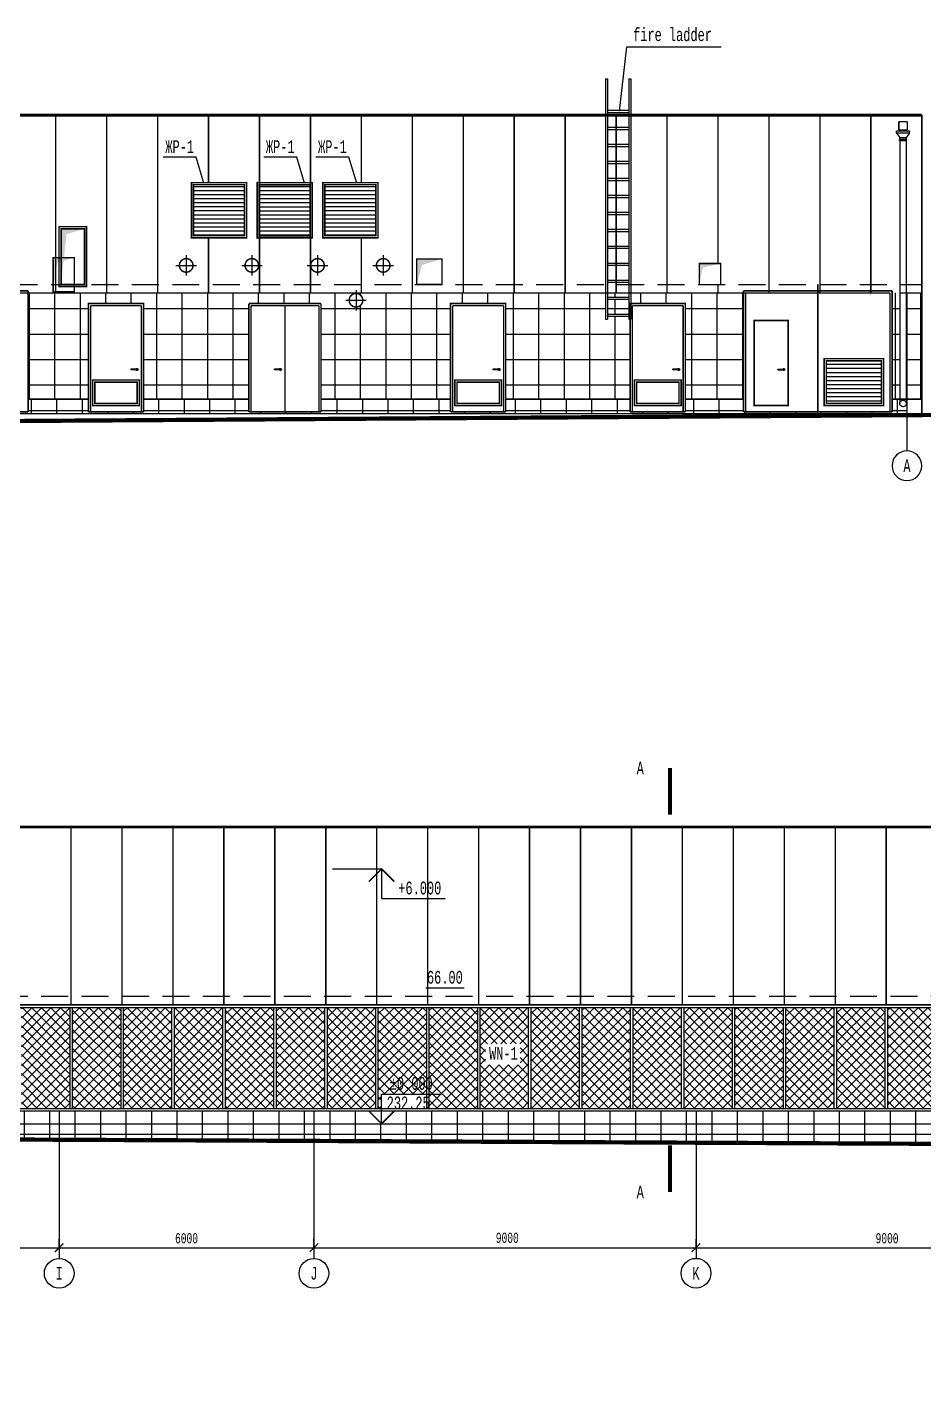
# Model space of a CAD drawing. Extents: x 419008 to 585152, y 366207 to 472224.
# Drawn here: x 465812 to 486937, y 434847 to 466699 of the extents above; entities that cross this region are included whole.
import ezdxf
from ezdxf.enums import TextEntityAlignment as Align

# ---------------------------------------------------------------- set-up
doc = ezdxf.new("R2010")
doc.units = 0
doc.header["$LTSCALE"] = 50
doc.header["$PDSIZE"] = -5
doc.linetypes.add('DASHED', pattern=[19.05, 12.7, -6.35])
doc.layers.get('0').update_dxf_attribs({"linetype": 'CONTINUOUS'})
doc.layers.get('Defpoints').update_dxf_attribs({"linetype": 'CONTINUOUS'})
for name, color, linetype in [('AXIS', 40, 'CONTINUOUS'), ('DIM', 7, 'CONTINUOUS'), ('hatch', 251, 'CONTINUOUS'), ('TEXT', 7, 'CONTINUOUS'), ('WALL', 5, 'CONTINUOUS')]:
    doc.layers.add(name, color=color, linetype=linetype)
doc.styles.add('MONOTXT1', font='monotxt1', dxfattribs={"width": 0.65, "height": 300})
doc.styles.add('ST_1', font='monotxt.shx', dxfattribs={"width": 0.65, "height": 300})
doc.styles.add('ST_2', font='monotxt.shx', dxfattribs={"width": 0.65, "height": 240})
doc.styles.get("Standard").update_dxf_attribs({"font": 'monotxt.shx', "width": 0.65, "height": 300})
doc.dimstyles.get("Standard").update_dxf_attribs({"dimtxt": 300, "dimasz": 300, "dimexe": 2, "dimexo": 2, "dimgap": 0.09, "dimtad": 1, "dimdec": 0, "dimzin": 0, "dimdsep": 46, "dimtxsty": 'Standard', "dimcen": 0.09, "dimadec": 0, "dimazin": 0, "dimtfac": 1, "dimtdec": 0, "dimtofl": 0, "dimtmove": 0, "dimatfit": 3, "dimfxl": 1, "dimtolj": 1, "dimtzin": 0, "dimarcsym": 0})
pattern_1 = [(0, (-322050.9, 18231.74), (0, 599.9988), []), (90, (-322050.9, 18231.74), (-599.9988, 4e-14), [])]
pattern_2 = [(0, (-245731.9, 53272.8), (0, 599.9988), []), (90, (-245731.9, 53272.8), (-599.9988, 4e-14), [])]

# ---------------------------------------------------------------- blocks, each defined once
blk = doc.blocks.new('o_3')
at = {"linetype": 'Continuous'}
for p, q in [((0, 0), (0, -7)), ((0, -7), (15, -7))]:
    blk.add_line(p, q, dxfattribs=at)
at = {"color": 7, "linetype": 'Continuous', "const_width": 0.35}
blk.add_lwpolyline([(-3, -3), (0, 0), (3, -3)], dxfattribs=at)
blk = doc.blocks.new('o_1')
at = {"linetype": 'Continuous'}
for p, q in [((0, 7), (14, 7)), ((0, 0), (0, 7))]:
    blk.add_line(p, q, dxfattribs=at)
at = {"color": 7, "linetype": 'Continuous', "const_width": 0.35}
blk.add_lwpolyline([(-3, 3), (0, 0), (3, 3)], dxfattribs=at)
blk = doc.blocks.new('_ARCHTICK')
at = {"color": 0, "linetype": 'ByBlock', "const_width": 0.15}
blk.add_lwpolyline([(-0.5, -0.5), (0.5, 0.5)], dxfattribs=at)
blk = doc.blocks.new('*D65')
at = {"layer": 'AXIS', "color": 174, "lineweight": -2, "transparency": 16777216}
for p, q in [((460368, 437961), (466768, 437961)), ((460568, 437961), (460568, 438161)), ((466568, 437961), (466568, 438161))]:
    blk.add_line(p, q, dxfattribs=at)
at = {"layer": 'Defpoints', "color": 0, "transparency": 16777216}
for p in [(460568, 437961), (466568, 437961), (466568, 437961)]:
    blk.add_point(p, dxfattribs=at)
at = {"layer": 'AXIS', "color": 174, "lineweight": -2, "transparency": 16777216, "xscale": 200, "yscale": 200, "zscale": 200, "rotation": 180}
blk.add_blockref('_ARCHTICK', (460568, 437961), dxfattribs=at)
at = {"layer": 'AXIS', "color": 174, "lineweight": -2, "transparency": 16777216, "xscale": 200, "yscale": 200, "zscale": 200}
blk.add_blockref('_ARCHTICK', (466568, 437961), dxfattribs=at)
at = {"layer": 'AXIS', "color": 174, "transparency": 16777216, "insert": (463568, 438181), "char_height": 240, "attachment_point": 5, "style": 'ST_2'}
blk.add_mtext('\\A1;6000', dxfattribs=at)
blk = doc.blocks.new('*D66')
at = {"layer": 'AXIS', "color": 174, "lineweight": -2, "transparency": 16777216}
for p, q in [((466368, 437961), (472768, 437961)), ((466568, 437961), (466568, 438161)), ((472568, 437961), (472568, 438161))]:
    blk.add_line(p, q, dxfattribs=at)
at = {"layer": 'Defpoints', "color": 0, "transparency": 16777216}
for p in [(466568, 437961), (472568, 437961), (472568, 437961)]:
    blk.add_point(p, dxfattribs=at)
at = {"layer": 'AXIS', "color": 174, "lineweight": -2, "transparency": 16777216, "xscale": 200, "yscale": 200, "zscale": 200, "rotation": 180}
blk.add_blockref('_ARCHTICK', (466568, 437961), dxfattribs=at)
at = {"layer": 'AXIS', "color": 174, "lineweight": -2, "transparency": 16777216, "xscale": 200, "yscale": 200, "zscale": 200}
blk.add_blockref('_ARCHTICK', (472568, 437961), dxfattribs=at)
at = {"layer": 'AXIS', "color": 174, "transparency": 16777216, "insert": (469568, 438181), "char_height": 240, "attachment_point": 5, "style": 'ST_2'}
blk.add_mtext('\\A1;6000', dxfattribs=at)
blk = doc.blocks.new('*D67')
at = {"layer": 'AXIS', "color": 174, "lineweight": -2, "transparency": 16777216}
for p, q in [((472368, 437961), (481768, 437961)), ((472568, 437961), (472568, 438161)), ((481568, 437961), (481568, 438161))]:
    blk.add_line(p, q, dxfattribs=at)
at = {"layer": 'Defpoints', "color": 0, "transparency": 16777216}
for p in [(472568, 437961), (481568, 437961), (481568, 437961)]:
    blk.add_point(p, dxfattribs=at)
at = {"layer": 'AXIS', "color": 174, "lineweight": -2, "transparency": 16777216, "xscale": 200, "yscale": 200, "zscale": 200, "rotation": 180}
blk.add_blockref('_ARCHTICK', (472568, 437961), dxfattribs=at)
at = {"layer": 'AXIS', "color": 174, "lineweight": -2, "transparency": 16777216, "xscale": 200, "yscale": 200, "zscale": 200}
blk.add_blockref('_ARCHTICK', (481568, 437961), dxfattribs=at)
at = {"layer": 'AXIS', "color": 174, "transparency": 16777216, "insert": (477123, 438192), "char_height": 240, "attachment_point": 5, "style": 'ST_2'}
blk.add_mtext('\\A1;9000', dxfattribs=at)
blk = doc.blocks.new('*D68')
at = {"layer": 'AXIS', "color": 174, "lineweight": -2, "transparency": 16777216}
for p, q in [((481368, 437961), (490768, 437961)), ((481568, 437961), (481568, 438161)), ((490568, 437961), (490568, 438161))]:
    blk.add_line(p, q, dxfattribs=at)
at = {"layer": 'Defpoints', "color": 0, "transparency": 16777216}
for p in [(481568, 437961), (490568, 437961), (490568, 437961)]:
    blk.add_point(p, dxfattribs=at)
at = {"layer": 'AXIS', "color": 174, "lineweight": -2, "transparency": 16777216, "xscale": 200, "yscale": 200, "zscale": 200, "rotation": 180}
blk.add_blockref('_ARCHTICK', (481568, 437961), dxfattribs=at)
at = {"layer": 'AXIS', "color": 174, "lineweight": -2, "transparency": 16777216, "xscale": 200, "yscale": 200, "zscale": 200}
blk.add_blockref('_ARCHTICK', (490568, 437961), dxfattribs=at)
at = {"layer": 'AXIS', "color": 174, "transparency": 16777216, "insert": (486068, 438181), "char_height": 240, "attachment_point": 5, "style": 'ST_2'}
blk.add_mtext('\\A1;9000', dxfattribs=at)
blk = doc.blocks.new('psw1')
at = {"color": 7, "linetype": 'Continuous'}
blk.add_circle((-347, 1), 350, dxfattribs=at)
at = {"color": 7, "linetype": 'Continuous', "style": 'MONOTXT1', "width": 0.65}
blk.add_attdef('99', text='', height=300, dxfattribs=at).set_placement((-347, 1), align=Align.MIDDLE)
blk = doc.blocks.new('A$C7F3A6804')
at = {"layer": 'WALL', "color": 255, "ltscale": 15}
blk.add_lwpolyline([(-183, -85), (-57, -85, 0.414214), (-45, -73), (-45, -72, 0.414214), (-57, -60), (-183, -60, 0.414214), (-195, -72), (-195, -73, 0.414214)], format="xyb", close=True, dxfattribs=at)
blk.add_arc((-183, -73), 25, 30, 330, dxfattribs=at)

msp = doc.modelspace()

# ---------------------------------------------------------------- hatches: boundary and pattern name
at = {"layer": 'hatch'}
h = msp.add_hatch(dxfattribs=at)
h.set_pattern_fill('AR-CONC', color=256, style=0)
h.set_pattern_definition([(50, (25541.07, 705609.59), (182.18467, -15.939086), [19.05, -209.55]), (355, (25541.07, 705609.59), (-35.242826, 191.05664), [15.24, -167.64]), (100.451, (25556.25, 705608.26), (146.9425, 175.11669), [16.19, -178.09]), (46.1842, (25541.07, 705660.4), (271.07904, -42.04233), [28.575, -314.325]), (96.6356, (25563.66, 705656.89), (237.40423, 247.42556), [24.285, -267.135]), (351.184, (25541.07, 705660.4), (237.4046, 247.42512), [22.86, -251.46]), (21, (25566.47, 705647.69), (151.61488, -102.26552), [19.05, -209.55]), (326, (25566.47, 705647.69), (61.80203, 184.187966), [15.24, -167.64]), (71.4514, (25579.1, 705639.17), (213.41649, 81.92286), [16.19, -178.09]), (37.5, (25541.07, 705609.59), (3.088603, 84.555039), [0, -165.608, 0, -170.18, 0, -168.275]), (7.5, (25541.07, 705609.59), (66.819663, 100.180575), [0, -97.028, 0, -161.798, 0, -64.135]), (327.5, (25484.43, 705609.59), (135.590595, -5.728744), [0, -63.5, 0, -198.12, 0, -262.89]), (317.5, (25459.03, 705609.59), (148.129181, 25.42649), [0, -82.55, 0, -131.572, 0, -186.69])])
h.paths.add_polyline_path([(500770.8, 436480.8), (501462.8, 436480.8), (501462.8, 436120.8), (500770.8, 436120.8)], flags=9)
h.paths.add_polyline_path([(488770.8, 436480.8), (489462.8, 436480.8), (489462.8, 436120.8), (488770.8, 436120.8)], flags=9)
h.paths.add_polyline_path([(482770.8, 436480.8), (483462.8, 436480.8), (483462.8, 436120.8), (482770.8, 436120.8)], flags=9)
h.paths.add_polyline_path([(476020.8, 436480.8), (476712.8, 436480.8), (476712.8, 436120.8), (476020.8, 436120.8)], flags=9)
h.paths.add_polyline_path([(472298, 434406), (472935.5, 434406), (472935.5, 434856), (472298, 434856)], flags=9)
h.paths.add_polyline_path([(479798, 434406), (480435.5, 434406), (480435.5, 434856), (479798, 434856)], flags=9)
h.paths.add_polyline_path([(485798, 434406), (486435.5, 434406), (486435.5, 434856), (485798, 434856)], flags=9)
h.paths.add_polyline_path([(491798, 434406), (492435.5, 434406), (492435.5, 434856), (491798, 434856)], flags=9)
h.paths.add_polyline_path([(497785.5, 434368.5), (498448, 434368.5), (498448, 434893.5), (497785.5, 434893.5)], flags=9)
h.paths.add_polyline_path([(503798, 434406), (504435.5, 434406), (504435.5, 434856), (503798, 434856)], flags=9)
h.paths.add_polyline_path([(509798, 434406), (510435.5, 434406), (510435.5, 434856), (509798, 434856)], flags=9)
h.paths.add_polyline_path([(510896.8, 434406), (511176.8, 434406), (511176.8, 434856), (510896.8, 434856)], flags=9)
h.paths.add_polyline_path([(490942.8, 435780.8), (491790.8, 435780.8), (491790.8, 435420.8), (490942.8, 435420.8)], flags=9)
h.paths.add_polyline_path([(510308.8, 436480.8), (510844.8, 436480.8), (510844.8, 436120.8), (510308.8, 436120.8)], flags=9)
h.paths.add_polyline_path([(505170.8, 436480.9), (505862.8, 436480.9), (505862.8, 436120.9), (505170.8, 436120.9)], flags=9)
h.paths.add_polyline_path([(493370.8, 436480.9), (494062.8, 436480.9), (494062.8, 436120.9), (493370.8, 436120.9)], flags=9)
h.paths.add_polyline_path([(494981.8, 434406), (495651.8, 434406), (495651.8, 434856), (494981.8, 434856)], flags=9)
h.paths.add_polyline_path([(506581.8, 434406), (507251.8, 434406), (507251.8, 434856), (506581.8, 434856)], flags=9)
h.paths.add_polyline_path([(496370.8, 436480.9), (497062.8, 436480.9), (497062.8, 436120.9), (496370.8, 436120.9)], flags=9)
h.paths.add_polyline_path([(508170.8, 436480.9), (508862.8, 436480.9), (508862.8, 436120.9), (508170.8, 436120.9)], flags=9)
h.paths.add_polyline_path([(510593.8, 419431.2), (511129.8, 419431.2), (511129.8, 419071.2), (510593.8, 419071.2)], flags=9)
h.paths.add_polyline_path([(511396.2, 417908.8), (511396.2, 418444.8), (511756.2, 418444.8), (511756.2, 417908.8)], flags=9)
h.paths.add_polyline_path([(512300.9, 414951.9), (513555.9, 414951.9), (513555.9, 415401.9), (512300.9, 415401.9)], flags=9)
h.paths.add_polyline_path([(512289.2, 425452.5), (514739.2, 425452.5), (514739.2, 425977.5), (512289.2, 425977.5)], flags=9)
h.paths.add_polyline_path([(512106.7, 426070.6), (514921.7, 426070.6), (514921.7, 426520.6), (512106.7, 426520.6)], flags=9)
h.paths.add_polyline_path([(469410.7, 421851.9), (470470.7, 421851.9), (470470.7, 422301.9), (469410.7, 422301.9)], flags=9)
h.paths.add_polyline_path([(469610.7, 419851.9), (470670.7, 419851.9), (470670.7, 420301.9), (469610.7, 420301.9)], flags=9)
h.paths.add_polyline_path([(469610.7, 424051.9), (470670.7, 424051.9), (470670.7, 424501.9), (469610.7, 424501.9)], flags=9)
h.paths.add_polyline_path([(469610.7, 425751.9), (470670.7, 425751.9), (470670.7, 426201.9), (469610.7, 426201.9)], flags=9)
h.paths.add_polyline_path([(467730.4, 418075.2), (468660.4, 418075.2), (468660.4, 418525.2), (467730.4, 418525.2)], flags=9)
h.paths.add_polyline_path([(467472.3, 418551.9), (468727.3, 418551.9), (468727.3, 419001.9), (467472.3, 419001.9)], flags=9)
h.paths.add_polyline_path([(468895.7, 419051.9), (469955.7, 419051.9), (469955.7, 419501.9), (468895.7, 419501.9)], flags=9)
h.paths.add_polyline_path([(469386.1, 416351.9), (470641.1, 416351.9), (470641.1, 416801.9), (469386.1, 416801.9)], flags=9)
h.paths.add_polyline_path([(532957.2, 447358.5), (533757.1, 447342.5), (533766.1, 447792.4), (532966.2, 447808.4)], flags=9)
h.paths.add_polyline_path([(495029.7, 445679.5), (495029.7, 446479.5), (494579.7, 446479.5), (494579.7, 445679.5)], flags=9)
h.paths.add_polyline_path([(495029.7, 452487.4), (495029.7, 453287.4), (494579.7, 453287.4), (494579.7, 452487.4)], flags=9)
h.paths.add_polyline_path([(529266.4, 447342.5), (530066.2, 447358.5), (530057.2, 447808.4), (529257.4, 447792.4)], flags=9)
h.paths.add_polyline_path([(475302.5, 444646.2), (475871.8, 445208.2), (475555.6, 445528.5), (474986.3, 444966.4)], flags=9)
h.paths.add_polyline_path([(475466.2, 454351), (476035.5, 453789), (476351.7, 454109.2), (475782.4, 454671.3)], flags=9)
h.paths.add_polyline_path([(494364.5, 456345.5), (494364.5, 457145.5), (493914.5, 457145.5), (493914.5, 456345.5)], flags=9)
h.paths.add_polyline_path([(496669.5, 456345.5), (496669.5, 457145.5), (496219.5, 457145.5), (496219.5, 456345.5)], flags=9)
h.paths.add_polyline_path([(494364.5, 441852.3), (494364.5, 442652.3), (493914.5, 442652.3), (493914.5, 441852.3)], flags=9)
h.paths.add_polyline_path([(514426.7, 444562.4), (519541.7, 444562.4), (519541.7, 445087.4), (514426.7, 445087.4)], flags=9)
h.paths.add_polyline_path([(515856.7, 445062.4), (518111.7, 445062.4), (518111.7, 445587.4), (515856.7, 445587.4)], flags=9)
h.paths.add_polyline_path([(518806.6, 442591.5), (519866.6, 442591.5), (519866.6, 443041.5), (518806.6, 443041.5)], flags=9)
h.paths.add_polyline_path([(519006.6, 444291.5), (520066.6, 444291.5), (520066.6, 444741.5), (519006.6, 444741.5)], flags=9)
h.paths.add_polyline_path([(520590, 442291.5), (521650, 442291.5), (521650, 442741.5), (520590, 442741.5)], flags=9)
h.paths.add_polyline_path([(523618.1, 442841.5), (524678.1, 442841.5), (524678.1, 443291.5), (523618.1, 443291.5)], flags=9)
h.paths.add_polyline_path([(541373.5, 445091.5), (542433.5, 445091.5), (542433.5, 445541.5), (541373.5, 445541.5)], flags=9)
h.paths.add_polyline_path([(541373.5, 444291.5), (542433.5, 444291.5), (542433.5, 444741.5), (541373.5, 444741.5)], flags=9)
h.paths.add_polyline_path([(525572.5, 439391.5), (526827.5, 439391.5), (526827.5, 439841.5), (525572.5, 439841.5)], flags=9)
h.paths.add_polyline_path([(541089.4, 438791.5), (542344.4, 438791.5), (542344.4, 439241.5), (541089.4, 439241.5)], flags=9)
h.paths.add_polyline_path([(520790, 441491.5), (521850, 441491.5), (521850, 441941.5), (520790, 441941.5)], flags=9)
h.paths.add_polyline_path([(520781.7, 438791.5), (522036.7, 438791.5), (522036.7, 439241.5), (520781.7, 439241.5)], flags=9)
h.paths.add_polyline_path([(543158.1, 441491.5), (544218.1, 441491.5), (544218.1, 441941.5), (543158.1, 441941.5)], flags=9)
h.paths.add_polyline_path([(544673.6, 440509.2), (545603.6, 440509.2), (545603.6, 440959.2), (544673.6, 440959.2)], flags=9)
h.paths.add_polyline_path([(544356.6, 440991.5), (545611.6, 440991.5), (545611.6, 441441.5), (544356.6, 441441.5)], flags=9)
h.paths.add_polyline_path([(518806.6, 440588.2), (519736.6, 440588.2), (519736.6, 441038.2), (518806.6, 441038.2)], flags=9)
h.paths.add_polyline_path([(518657.5, 441091.5), (519912.5, 441091.5), (519912.5, 441541.5), (518657.5, 441541.5)], flags=9)
h.paths.add_polyline_path([(541336, 440991.5), (542396, 440991.5), (542396, 441441.5), (541336, 441441.5)], flags=9)
h.paths.add_polyline_path([(541136, 443191.5), (542196, 443191.5), (542196, 443641.5), (541136, 443641.5)], flags=9)
h.paths.add_polyline_path([(534476.3, 441191.5), (535536.3, 441191.5), (535536.3, 441641.5), (534476.3, 441641.5)], flags=9)
h.paths.add_polyline_path([(522280.5, 414704.7), (523340.5, 414704.7), (523340.5, 415154.7), (522280.5, 415154.7)], flags=9)
h.paths.add_polyline_path([(517287, 414150.4), (518542, 414150.4), (518542, 414600.4), (517287, 414600.4)], flags=9)
h.paths.add_polyline_path([(508129.5, 440638.9), (509012, 440638.9), (509012, 441238.9), (508129.5, 441238.9)], flags=9)
h.paths.add_polyline_path([(512633, 448096.3), (512880.5, 448096.3), (512880.5, 448546.3), (512633, 448546.3)], flags=9)
h.paths.add_polyline_path([(468143, 448096.3), (468390.5, 448096.3), (468390.5, 448546.3), (468143, 448546.3)], flags=9)
h.paths.add_polyline_path([(530453.2, 452029.4), (534189, 452029.4), (534189, 452724.3), (530453.2, 452724.3)], flags=9)
h.paths.add_polyline_path([(534476.3, 444491.5), (535536.3, 444491.5), (535536.3, 444941.5), (534476.3, 444941.5)], flags=9)
h.paths.add_polyline_path([(520590, 445091.5), (521650, 445091.5), (521650, 445541.5), (520590, 445541.5)], flags=9)
h.paths.add_polyline_path([(520590, 444291.5), (521650, 444291.5), (521650, 444741.5), (520590, 444741.5)], flags=9)
h.paths.add_polyline_path([(520790, 448191.5), (521850, 448191.5), (521850, 448641.5), (520790, 448641.5)], flags=9)
h.paths.add_polyline_path([(495221.2, 430947.8), (498957.1, 430947.8), (498957.1, 431642.7), (495221.2, 431642.7)], flags=9)
h.paths.add_polyline_path([(492878.6, 461043.2), (497561.1, 461043.2), (497561.1, 461738.5), (492878.6, 461738.5)], flags=9)
h.paths.add_polyline_path([(510378.4, 458136.7), (511260.9, 458136.7), (511260.9, 458736.7), (510378.4, 458736.7)], flags=9)
h.paths.add_polyline_path([(481193.2, 440708.9), (482075.7, 440708.9), (482075.7, 441308.9), (481193.2, 441308.9)], flags=9)
h.paths.add_polyline_path([(496669.5, 441852.3), (496669.5, 442652.3), (496219.5, 442652.3), (496219.5, 441852.3)], flags=9)
h.paths.add_polyline_path([(481256.8, 458064.8), (482139.3, 458064.8), (482139.3, 458664.8), (481256.8, 458664.8)], flags=9)
h.paths.add_polyline_path([(503896.7, 458931.5), (507346.7, 458931.5), (507346.7, 459531.5), (503896.7, 459531.5)], flags=9)
h.paths.add_polyline_path([(495860, 438147.5), (496140, 438147.5), (496140, 438597.5), (495860, 438597.5)], flags=9)
h.paths.add_polyline_path([(495860, 458894.4), (496140, 458894.4), (496140, 459344.4), (495860, 459344.4)], flags=9)
h.paths.add_polyline_path([(511945.7, 440638.9), (512828.2, 440638.9), (512828.2, 441238.9), (511945.7, 441238.9)], flags=9)
h.paths.add_polyline_path([(511970.9, 458134.8), (512853.4, 458134.8), (512853.4, 458734.8), (511970.9, 458734.8)], flags=9)
h.paths.add_polyline_path([(534530.8, 440722.1), (535590.8, 440722.1), (535590.8, 441172.1), (534530.8, 441172.1)], flags=9)
h.paths.add_polyline_path([(527454.4, 448407.8), (530091.9, 448407.8), (530091.9, 449007.8), (527454.4, 449007.8)], flags=9)
h.paths.add_polyline_path([(483080.5, 430363.7), (494330.5, 430363.7), (494330.5, 430963.7), (483080.5, 430963.7)], flags=9)
h.paths.add_polyline_path([(483109.4, 430832), (492214.4, 430832), (492214.4, 431432), (483109.4, 431432)], flags=9)
h.paths.add_polyline_path([(483123.4, 429875.6), (491253.4, 429875.6), (491253.4, 430475.6), (483123.4, 430475.6)], flags=9)
h.paths.add_polyline_path([(483060.1, 428282.9), (487485.1, 428282.9), (487485.1, 428882.9), (483060.1, 428882.9)], flags=9)
h.paths.add_polyline_path([(483085.9, 426590.3), (492905.9, 426590.3), (492905.9, 427190.3), (483085.9, 427190.3)], flags=9)
h.paths.add_polyline_path([(483085.9, 427694.5), (492385.9, 427694.5), (492385.9, 428294.5), (483085.9, 428294.5)], flags=9)
h.paths.add_polyline_path([(482998.8, 428832.3), (494443.8, 428832.3), (494443.8, 429432.3), (482998.8, 429432.3)], flags=9)
h.paths.add_polyline_path([(483018.1, 429440.2), (493813.1, 429440.2), (493813.1, 430040.2), (483018.1, 430040.2)], flags=9)
h.paths.add_polyline_path([(483069.6, 431319.7), (492759.6, 431319.7), (492759.6, 431919.7), (483069.6, 431919.7)], flags=9)
h.paths.add_polyline_path([(483099.3, 431836), (492984.3, 431836), (492984.3, 432436), (483099.3, 432436)], flags=9)
h.paths.add_polyline_path([(483076.5, 426050.8), (489061.5, 426050.8), (489061.5, 426650.8), (483076.5, 426650.8)], flags=9)
h.paths.add_polyline_path([(483085.9, 427125.1), (488030.9, 427125.1), (488030.9, 427725.1), (483085.9, 427725.1)], flags=9)
h.paths.add_polyline_path([(508066.2, 424793.9), (508066.2, 424593.9), (510246.8, 424593.9), (510246.8, 424793.9)])
at = {"layer": 'WALL'}
h = msp.add_hatch(dxfattribs=at)
h.set_pattern_fill('ANSI31', color=255, scale=30, angle=135, style=0)
h.set_pattern_definition([(7e-15, (1153942.19, 34990.1), (2e-14, -95.25), [])])
h.paths.add_polyline_path([(469733.5, 462987.3), (470933.5, 462987.3), (470933.5, 461787.3), (469733.5, 461787.3)])
h = msp.add_hatch(dxfattribs=at)
h.set_pattern_fill('ANSI31', color=255, scale=30, angle=135, style=0)
h.set_pattern_definition([(7e-15, (1155488.84, 34988.1), (2e-14, -95.25), [])])
h.paths.add_polyline_path([(471280.1, 462985.3), (472480.1, 462985.3), (472480.1, 461785.3), (471280.1, 461785.3)])
h = msp.add_hatch(dxfattribs=at)
h.set_pattern_fill('ANSI31', color=255, scale=30, angle=135, style=0)
h.set_pattern_definition([(7e-15, (1157035.5, 34990.1), (2e-14, -95.25), [])])
h.paths.add_polyline_path([(472826.8, 462987.3), (474026.8, 462987.3), (474026.8, 461787.3), (472826.8, 461787.3)])
h = msp.add_hatch(dxfattribs=at)
h.set_pattern_fill('NET', color=256, scale=188.976, style=0)
h.set_pattern_definition(pattern_2)
h.paths.add_polyline_path([(467256.8, 460189.3), (468556.8, 460189.3), (468556.8, 457939.3), (471036.8, 457939.3), (471036.8, 460189.3), (472736.8, 460189.3), (472736.8, 457939.3), (475786.8, 457939.3), (475786.8, 460189.3), (477086.8, 460189.3), (477086.8, 457939.3), (480016.8, 457939.3), (480016.8, 459823.1), (479986.8, 459823.1), (479986.8, 459889.4), (479486.8, 459889.4), (479486.8, 459823.1), (479436.8, 459823.1), (479436.8, 460439.3), (473560.1, 460439.3), (473560.1, 460427.3, -0.4142136), (473720.1, 460267.3, -1), (473400.1, 460267.3, -0.4142136), (473560.1, 460427.3), (473560.1, 460439.3), (465836.8, 460439.3), (465836.8, 457939.3), (467256.8, 457939.3)])
h.paths.add_polyline_path([(482686.8, 460439.3), (480036.8, 460439.3), (480036.8, 460189.3), (481316.8, 460189.3), (481316.8, 457939.3), (482686.8, 457939.3)])
h.paths.add_polyline_path([(479986.8, 460289.4), (479486.8, 460289.4), (479486.8, 459939.4), (479986.8, 459939.4)], flags=17)
h.paths.add_polyline_path([(479986.8, 460439.3), (479486.8, 460439.3), (479486.8, 460339.4), (479986.8, 460339.4)])
h = msp.add_hatch(dxfattribs=at)
h.set_pattern_fill('NET', color=256, scale=188.976, style=0)
h.set_pattern_definition(pattern_2)
h.paths.add_polyline_path([(486366.5, 460439.3), (486186.8, 460439.3), (486186.8, 457939.3), (486366.5, 457939.3)])
h.paths.add_polyline_path([(486886.8, 460439.3), (486521.9, 460439.3), (486521.9, 457939.3), (486886.8, 457939.3)])
h = msp.add_hatch(dxfattribs=at)
h.set_pattern_fill('ANSI31', color=255, scale=30, angle=135, style=0)
h.set_pattern_definition([(7e-15, (1157035.5, 34992.1), (2e-14, -95.25), [])])
h.paths.add_polyline_path([(484636.8, 458841.3), (485936.8, 458841.3), (485936.8, 457839.3), (484636.8, 457839.3)])
h = msp.add_hatch(dxfattribs=at)
h.set_pattern_fill('NET', color=256, scale=188.976, style=0)
h.set_pattern_definition([(0, (-326081.9, 53272.8), (0, 599.9988), []), (90, (-326081.9, 53272.8), (-599.9988, 4e-14), [])])
h.paths.add_polyline_path([(456436.8, 457639.3), (456586.8, 457639.3), (456586.8, 457939.3), (455686.8, 457939.3), (455686.8, 457377.2), (456186.8, 457380.8), (456186.8, 457439.3), (456486.8, 457439.3), (456486.8, 457382.9), (458952.8, 457400.5), (458952.8, 457939.3), (456586.8, 457939.3), (456586.8, 457639.3), (456736.8, 457639.3), (456736.8, 457589.3), (456436.8, 457589.3)])
h.paths.add_polyline_path([(456686.8, 457789.3), (456686.8, 457839.3), (456986.8, 457839.3), (456986.8, 457789.3)], flags=16)
h.paths.add_polyline_path([(461686.8, 457939.3), (459080.8, 457939.3), (459080.8, 457401.4), (461686.8, 457420)])
h.paths.add_polyline_path([(462336.8, 457939.3), (461686.8, 457939.3), (461686.8, 457599.3), (486536.8, 457599.3), (486536.8, 457939.3), (486366.5, 457939.3), (486366.5, 457833.4, -1), (486521.5, 457833.4, -1), (486366.5, 457833.4), (486366.5, 457939.3), (486186.8, 457939.3), (486186.8, 457639.3), (482686.8, 457639.3), (482686.8, 457939.3), (481316.8, 457939.3), (481316.8, 457639.3), (480016.8, 457639.3), (480016.8, 457939.3), (477086.8, 457939.3), (477086.8, 457639.3), (475786.8, 457639.3), (475786.8, 457939.3), (472736.8, 457939.3), (472736.8, 457639.3), (471036.8, 457639.3), (471036.8, 457939.3), (468556.8, 457939.3), (468556.8, 457639.3), (467256.8, 457639.3), (467256.8, 457939.3), (465836.8, 457939.3), (465836.8, 457639.3), (462336.8, 457639.3)])
at = {"layer": 'WALL', "true_color": 0x3d3d3d}
h = msp.add_hatch(dxfattribs=at)
h.set_pattern_fill('ANSI37', color=250, scale=50, style=0)
h.set_pattern_definition([(45, (253317.81, 407690.32), (-112.2532, 112.2532), []), (135, (253317.81, 407690.32), (-112.2532, -112.2532), [])])
h.paths.add_polyline_path([(464417.8, 443619), (463277.8, 443619), (463277.8, 441239), (464417.8, 441239)])
h.paths.add_polyline_path([(466817.8, 443619), (465677.8, 443619), (465677.8, 441239), (466817.8, 441239)])
h.paths.add_polyline_path([(480017.8, 443619), (478877.8, 443619), (478877.8, 441239), (480017.8, 441239)])
h.paths.add_polyline_path([(482417.8, 443619), (481277.8, 443619), (481277.8, 441239), (482417.8, 441239)])
h.paths.add_polyline_path([(484817.8, 443619), (483677.8, 443619), (483677.8, 441239), (484817.8, 441239)])
h.paths.add_polyline_path([(487217.8, 443619), (486077.8, 443619), (486077.8, 441239), (487217.8, 441239)])
h.paths.add_polyline_path([(465617.8, 443619), (464477.8, 443619), (464477.8, 441239), (465617.8, 441239)])
h.paths.add_polyline_path([(468017.8, 443619), (466877.8, 443619), (466877.8, 441239), (468017.8, 441239)])
h.paths.add_polyline_path([(469217.8, 443619), (468077.8, 443619), (468077.8, 441239), (469217.8, 441239)])
h.paths.add_polyline_path([(470417.8, 443619), (469277.8, 443619), (469277.8, 441239), (470417.8, 441239)])
h.paths.add_polyline_path([(471617.8, 443619), (470477.8, 443619), (470477.8, 441239), (471617.8, 441239)])
h.paths.add_polyline_path([(472817.8, 443619), (471677.8, 443619), (471677.8, 441239), (472817.8, 441239)])
h.paths.add_polyline_path([(486017.8, 443619), (484877.8, 443619), (484877.8, 441239), (486017.8, 441239)])
h.paths.add_polyline_path([(488417.8, 443619), (487277.8, 443619), (487277.8, 441239), (488417.8, 441239)])
h.paths.add_polyline_path([(474017.8, 443619), (472877.8, 443619), (472877.8, 441239), (474017.8, 441239)])
h.paths.add_polyline_path([(475217.8, 443619), (474077.8, 443619), (474077.8, 441239), (474161.8, 441239), (474161.8, 441579), (475217.8, 441579)])
h.paths.add_polyline_path([(478817.8, 443619), (477677.8, 443619), (477677.8, 441239), (478817.8, 441239)])
h.paths.add_polyline_path([(481217.8, 443619), (480077.8, 443619), (480077.8, 441239), (481217.8, 441239)])
h.paths.add_polyline_path([(477617.8, 441239), (476477.8, 441239), (476477.8, 443619), (477617.8, 443619)])
h.paths.add_polyline_path([(477425.6, 442757.3), (476612.2, 442757.3), (476612.2, 442267.8), (477425.6, 442267.8)], flags=16)
h.paths.add_polyline_path([(476417.8, 443619), (475277.8, 443619), (475277.8, 441239), (476417.8, 441239)])
h.paths.add_polyline_path([(483617.8, 443619), (482477.8, 443619), (482477.8, 441239), (483617.8, 441239)])
h.paths.add_polyline_path([(489557.8, 443619), (488477.8, 443619), (488477.8, 441239), (489557.8, 441239)])
h.paths.add_polyline_path([(474234.3, 441604), (475489.3, 441604), (475489.3, 442054), (474234.3, 442054)], flags=24)
h.paths.add_polyline_path([(474234.3, 441604), (475489.3, 441604), (475489.3, 442054), (474234.3, 442054)], flags=24)
at = {"layer": 'WALL'}
h = msp.add_hatch(dxfattribs=at)
h.set_pattern_fill('NET', color=256, scale=188.976, style=0)
h.set_pattern_definition(pattern_1)
h.paths.add_polyline_path([(481567.8, 441179), (474461.8, 441179), (474161.8, 440879), (473861.8, 441179), (472567.8, 441179), (472567.8, 440474.5), (481567.8, 440432.4)])
h.paths.add_polyline_path([(490567.8, 441179), (489960.5, 441179), (489960.5, 441058.9, -1), (490115.5, 441058.9, -1), (489960.5, 441058.9), (489960.5, 441179), (481567.8, 441179), (481567.8, 440432.4), (490567.8, 440390.4)])
h.paths.add_polyline_path([(492717.8, 440685.6), (492417.8, 440685.6), (492417.8, 440839), (490917.8, 440839), (490917.8, 440388.8), (493017.8, 440379), (493017.8, 440532.3), (492717.8, 440532.3)])
h.paths.add_polyline_path([(490917.8, 441179), (490567.8, 441179), (490567.8, 440390.4), (490917.8, 440388.8)])
h.paths.add_polyline_path([(472567.8, 441179), (466567.8, 441179), (466567.8, 440502.5), (472567.8, 440474.5)])
h.paths.add_polyline_path([(466567.8, 441179), (463217.8, 441179), (463217.8, 440859), (463412.8, 440859), (463412.8, 440517.3), (466567.8, 440502.5)], flags=16)
h.paths.add_polyline_path([(461502.8, 440859), (463412.8, 440859), (463412.8, 440517.3), (466567.8, 440502.5), (466567.8, 441179), (463217.8, 441179), (463217.8, 440879), (461707.8, 440879), (461707.8, 441179), (460567.8, 441179), (460567.8, 440530.5), (461502.8, 440526.2)])
h.paths.add_polyline_path([(460400.1, 441179), (459647.8, 441179), (459647.8, 440534.8), (460567.8, 440530.5), (460567.8, 441179), (460400.1, 441179), (460400.1, 440777.9, -1), (460555.1, 440777.9, -1), (460400.1, 440777.9)])
h.paths.add_polyline_path([(459647.8, 441179), (457397.8, 441179), (457397.8, 440879), (455897.8, 440879), (455897.8, 441179), (453647.8, 441179), (453647.8, 440839), (453697.8, 440839), (453697.8, 440562.6), (455697.8, 440553.3), (455697.8, 440859), (457597.8, 440859), (457597.8, 440544.4), (459647.8, 440534.8)])
h.paths.add_polyline_path([(453647.8, 441179), (452997.8, 441179), (452997.8, 440879), (449497.8, 440879), (449497.8, 441179), (449347.8, 441179), (449347.8, 440839), (453647.8, 440839)])
h.paths.add_polyline_path([(449347.8, 441179), (448077.8, 441179), (448077.8, 440879), (446777.8, 440879), (446777.8, 441179), (446147.8, 441179), (446147.8, 440839), (449347.8, 440839)])
h.paths.add_polyline_path([(461763.1, 440419.9), (461763.1, 440955.9), (462123.1, 440955.9), (462123.1, 440419.9)], flags=9)
h = msp.add_hatch(dxfattribs=at)
h.set_pattern_fill('NET', color=256, scale=188.976, style=0)
h.set_pattern_definition(pattern_1)
h.paths.add_polyline_path([(466567.8, 441179), (463217.8, 441179), (463217.8, 440879), (461707.8, 440879), (461707.8, 441179), (460567.8, 441179), (460567.8, 440530.5), (461502.8, 440526.2), (461502.8, 440859), (463412.8, 440859), (463412.8, 440517.3), (466567.8, 440502.5)])
h.paths.add_polyline_path([(461763.1, 440419.9), (461763.1, 440955.9), (462123.1, 440955.9), (462123.1, 440419.9)], flags=9)

# ---------------------------------------------------------------- linework, layer by layer
at = {"color": 1, "ltscale": 25}
for p, q in [((469560.1, 461327.3), (469560.1, 460847.3)), ((471106.8, 461327.3), (471106.8, 460847.3)), ((472653.4, 461327.3), (472653.4, 460847.3)), ((474200.1, 461327.3), (474200.1, 460847.3)), ((469320.1, 461087.3), (469800.1, 461087.3)), ((470866.8, 461087.3), (471346.8, 461087.3)), ((472413.4, 461087.3), (472893.4, 461087.3)), ((473960.1, 461087.3), (474440.1, 461087.3)), ((473320.1, 460267.3), (473800.1, 460267.3)), ((473560.1, 460507.3), (473560.1, 460027.3))]:
    msp.add_line(p, q, dxfattribs=at)
at = {"color": 7, "linetype": 'Continuous'}
msp.add_line((473009.7, 446879), (474161.8, 446879), dxfattribs=at)
msp.add_line((473009.7, 446879), (474161.8, 446879), dxfattribs=at)
at = {"color": 7, "const_width": 5}
msp.add_lwpolyline([(472480.1, 461785.3), (471280.1, 461785.3), (471280.1, 462985.3), (472480.1, 462985.3)], close=True, dxfattribs=at)
msp.add_lwpolyline([(484436.8, 460639.3), (484436.8, 457639.3)], dxfattribs=at)
at = {"layer": 'AXIS'}
for p, q in [((486536.8, 460439.2), (486536.8, 456720.7)), ((466567.8, 441179), (466567.8, 437710.3)), ((472567.8, 441179), (472567.8, 437710.3)), ((481567.8, 441179), (481567.8, 437710.3))]:
    msp.add_line(p, q, dxfattribs=at)
at = {"layer": 'DIM', "const_width": 35}
msp.add_lwpolyline([(475197.8, 444077.1), (476107.8, 444077.1)], dxfattribs=at)
at = {"layer": 'TEXT', "color": 255}
msp.add_line((424416.8, 440879), (490867.8, 440879), dxfattribs=at)
at = {"layer": 'TEXT'}
for points in [[(479768.7, 464715.3), (479940.2, 466237.3), (482159.8, 466237.3)], [(469979.4, 463023.9), (469797.2, 463634.4), (469017.2, 463634.4)], [(472347.9, 463023.9), (472165.7, 463634.4), (471385.7, 463634.4)], [(473576.6, 463023.9), (473394.3, 463634.4), (472614.3, 463634.4)]]:
    msp.add_lwpolyline(points, dxfattribs=at)
at = {"layer": 'WALL', "color": 2}
for p, q in [((479436.8, 465479.4), (479436.8, 459823.1)), ((479436.8, 465479.4), (479486.8, 465479.4)), ((479486.8, 465479.4), (479486.8, 459823.1)), ((479986.8, 465479.4), (479986.8, 459823.1)), ((479986.8, 465479.4), (480036.8, 465479.4)), ((480036.8, 465479.4), (480036.8, 459823.1)), ((479486.8, 464739.4), (479986.8, 464739.4)), ((479486.8, 464689.4), (479986.8, 464689.4)), ((479486.8, 464339.4), (479986.8, 464339.4)), ((479486.8, 464289.4), (479986.8, 464289.4)), ((479486.8, 463939.4), (479986.8, 463939.4)), ((479486.8, 463889.4), (479986.8, 463889.4)), ((479486.8, 463539.4), (479986.8, 463539.4)), ((479486.8, 463489.4), (479986.8, 463489.4)), ((479486.8, 463139.4), (479986.8, 463139.4)), ((479486.8, 463089.4), (479986.8, 463089.4)), ((479486.8, 462739.4), (479986.8, 462739.4)), ((479486.8, 462689.4), (479986.8, 462689.4)), ((479486.8, 462339.4), (479986.8, 462339.4)), ((479486.8, 462289.4), (479986.8, 462289.4)), ((479486.8, 461939.4), (479986.8, 461939.4)), ((479486.8, 461889.4), (479986.8, 461889.4)), ((479486.8, 461539.4), (479986.8, 461539.4)), ((479486.8, 461489.4), (479986.8, 461489.4)), ((479486.8, 461139.4), (479986.8, 461139.4)), ((479486.8, 461089.4), (479986.8, 461089.4)), ((479486.8, 460739.4), (479986.8, 460739.4)), ((479486.8, 460689.4), (479986.8, 460689.4)), ((479486.8, 460339.4), (479986.8, 460339.4)), ((479486.8, 460289.4), (479986.8, 460289.4)), ((479486.8, 459939.4), (479986.8, 459939.4)), ((479436.8, 459823.1), (479486.8, 459823.1)), ((479486.8, 459889.4), (479986.8, 459889.4)), ((479986.8, 459823.1), (480036.8, 459823.1)), ((461636.8, 457599.3), (486886.8, 457599.3))]:
    msp.add_line(p, q, dxfattribs=at)
at = {"layer": 'WALL'}
for p, q in [((486290.8, 464199.3), (486290.8, 464251.8)), ((486290.8, 464199.3), (486369.7, 464095.3)), ((486597.7, 464199.3), (486290.8, 464199.3)), ((486291.8, 464252.8), (486596.7, 464252.8)), ((486369.7, 464050.8), (486369.7, 464095.4)), ((486369.7, 464095.4), (486517.7, 464095.4)), ((486399.2, 464252.8), (486400.2, 464251.8)), ((486597.7, 464199.3), (486518.7, 464095.3)), ((486518.7, 464094.4), (486518.7, 464050.8)), ((486596.7, 464252.8), (486597.7, 464251.8)), ((486597.7, 464199.3), (486597.7, 464251.8)), ((486524, 464050.8), (486364.5, 464050.8)), ((486364.5, 464026.2), (486364.5, 464050.8)), ((486364.5, 464026.2), (486524, 464026.2)), ((486366.5, 464026.2), (486366.5, 457833.4)), ((486521.9, 457833.4), (486521.9, 464026.2)), ((486524, 464026.2), (486524, 464050.8)), ((466817.8, 443619), (466817.8, 441239)), ((466877.8, 443619), (466877.8, 441239)), ((468017.8, 443619), (468017.8, 441239)), ((468077.8, 443619), (468077.8, 441239)), ((469217.8, 443619), (469217.8, 441239)), ((469277.8, 443619), (469277.8, 441239)), ((470417.8, 443619), (470417.8, 441239)), ((470477.8, 443619), (470477.8, 441239)), ((471617.8, 443619), (471617.8, 441239)), ((471677.8, 443619), (471677.8, 441239)), ((472817.8, 443619), (472817.8, 441239)), ((472877.8, 443619), (472877.8, 441239)), ((474017.8, 443619), (474017.8, 441239)), ((474077.8, 443619), (474077.8, 441239)), ((475217.8, 443619), (475217.8, 441239)), ((475277.8, 443619), (475277.8, 441239)), ((476417.8, 443619), (476417.8, 441239)), ((476477.8, 443619), (476477.8, 441239)), ((477617.8, 443619), (477617.8, 441239)), ((477677.8, 443619), (477677.8, 441239)), ((478817.8, 443619), (478817.8, 441239)), ((478877.8, 443619), (478877.8, 441239)), ((480017.8, 443619), (480017.8, 441239)), ((480077.8, 443619), (480077.8, 441239)), ((481217.8, 443619), (481217.8, 441239)), ((481277.8, 443619), (481277.8, 441239)), ((482417.8, 443619), (482417.8, 441239)), ((482477.8, 443619), (482477.8, 441239)), ((483617.8, 443619), (483617.8, 441239)), ((483677.8, 443619), (483677.8, 441239)), ((484817.8, 443619), (484817.8, 441239)), ((484877.8, 443619), (484877.8, 441239)), ((486017.8, 443619), (486017.8, 441239)), ((486077.8, 443619), (486077.8, 441239))]:
    msp.add_line(p, q, dxfattribs=at)
at = {"layer": 'WALL', "const_width": 35}
for points in [[(486736.8, 464639.3), (462016.7, 464639.3)], [(486736.8, 464609.3), (462016.7, 464609.3)], [(486866.8, 464639.3), (483415.8, 464639.3)], [(486886.8, 464609.3), (483415.8, 464609.3)], [(486544.2, 464473.3), (486344.2, 464473.3)], [(486344.2, 464473.3), (486344.2, 464273.3)], [(486544.2, 464273.3), (486544.2, 464473.3)], [(486866.8, 464639.3), (486886.8, 464639.3)], [(486544.2, 464273.3), (486344.2, 464273.3)], [(467256.8, 457939.3), (465836.8, 457939.3)], [(471036.8, 457939.3), (468556.8, 457939.3)], [(475786.8, 457939.3), (472736.8, 457939.3)], [(480016.8, 457939.3), (477086.8, 457939.3)], [(482686.8, 457939.3), (481316.8, 457939.3)], [(486886.8, 457939.3), (486186.8, 457939.3)], [(459957.8, 447879), (490867.8, 447879)], [(459957.8, 447849), (490867.8, 447849)], [(466847.8, 447879), (466847.8, 443679)], [(468047.8, 447879), (468047.8, 443679)], [(469247.8, 447879), (469247.8, 443679)], [(470447.8, 447879), (470447.8, 443679)], [(471647.8, 447879), (471647.8, 443679)], [(472847.8, 447879), (472847.8, 443679)], [(474047.8, 447879), (474047.8, 443679)], [(475247.8, 447879), (475247.8, 443679)], [(476447.8, 447879), (476447.8, 443679)], [(477647.8, 447879), (477647.8, 443679)], [(478847.8, 447879), (478847.8, 443679)], [(480047.8, 447879), (480047.8, 443679)], [(481247.8, 447879), (481247.8, 443679)], [(482447.8, 447879), (482447.8, 443679)], [(483647.8, 447879), (483647.8, 443679)], [(484847.8, 447879), (484847.8, 443679)], [(486047.8, 447879), (486047.8, 443679)], [(463217.8, 443679), (489617.8, 443679)], [(463217.8, 441179), (490917.8, 441179)]]:
    msp.add_lwpolyline(points, dxfattribs=at)
at = {"layer": 'WALL'}
for points in [[(466486.8, 464639.3, 35, 35, 0), (466486.8, 460439.3, 0, 0, 0)], [(467686.8, 464609.3, 35, 35, 0), (467686.8, 460439.3, 35, 35, 0)], [(468886.8, 464639.3, 35, 35, 0), (468886.8, 460439.3, 0, 0, 0)], [(470086.8, 464609.3, 35, 35, 0), (470086.8, 463037.3, 0, 0, 0)], [(471286.8, 464609.3, 35, 35, 0), (471286.8, 460439.3, 0, 0, 0)], [(472486.8, 464609.3, 35, 35, 0), (472486.8, 460439.3, 0, 0, 0)], [(473686.8, 464609.3, 35, 35, 0), (473686.8, 463037.3, 0, 0, 0)], [(474886.8, 464639.3, 35, 35, 0), (474886.8, 460439.3, 0, 0, 0)], [(476086.8, 464609.3, 35, 35, 0), (476086.8, 460439.3, 0, 0, 0)], [(477286.8, 464639.3, 35, 35, 0), (477286.8, 460439.3, 0, 0, 0)], [(478486.8, 464639.3, 35, 35, 0), (478486.8, 460439.3, 0, 0, 0)], [(479686.8, 464639.3, 35, 35, 0), (479686.8, 460439.3, 0, 0, 0)], [(480886.8, 464609.3, 35, 35, 0), (480886.8, 460439.3, 0, 0, 0)], [(482086.8, 464639.3, 35, 35, 0), (482086.8, 461133.2, 0, 0, 0)], [(483286.8, 464639.3, 35, 35, 0), (483286.8, 460439.3, 35, 35, 0)], [(484486.8, 464639.3, 35, 35, 0), (484486.8, 460439.3, 35, 35, 0)], [(485686.8, 464639.3, 35, 35, 0), (485686.8, 460439.3, 35, 35, 0)], [(470086.8, 461737.3, 35, 35, 0), (470086.8, 460439.3, 0, 0, 0)], [(473686.8, 461737.3, 35, 35, 0), (473686.8, 460439.3, 0, 0, 0)], [(466426.8, 461269.2, 35, 35, 0), (466926.8, 461269.2, 35, 35, 0), (466926.8, 460469.2, 35, 35, 0), (466426.8, 460469.2, 35, 35, 0), (466426.8, 461269.2, 35, 35, 0)], [(474986.8, 461239.3, 35, 35, 0), (475586.8, 461239.3, 35, 35, 0), (475586.8, 460639.3, 35, 35, 0), (474986.8, 460639.3, 35, 35, 0), (474986.8, 461239.3, 35, 35, 0)], [(481646.8, 461133.2, 35, 35, 0), (482146.8, 461133.2, 35, 35, 0), (482146.8, 460633.2, 35, 35, 0), (481646.8, 460633.2, 35, 35, 0), (481646.8, 461133.2, 35, 35, 0)], [(467686.8, 460589.3, 35, 35, 0), (467686.8, 460439.3, 0, 0, 0)], [(482086.8, 460633.2, 35, 35, 0), (482086.8, 460439.3, 0, 0, 0)], [(465836.8, 460439.3, 35, 35, 0), (482686.8, 460439.3, 0, 0, 0)], [(480955.1, 448152.4, 100, 100, 0), (480955.1, 449252.4, 100, 100, 0), (480955.1, 448952.4, 0, 200, 0), (480455.1, 448952.4, 0, 0, 0), (480055.1, 448952.4, 0, 0, 0)], [(480955.1, 440372.4, 100, 100, 0), (480955.1, 439272.4, 100, 100, 0), (480955.1, 439572.4, 0, 200, 0), (480455.1, 439572.4, 0, 0, 0), (480055.1, 439572.4, 0, 0, 0)]]:
    msp.add_lwpolyline(points, format="xyseb", dxfattribs=at)
at = {"layer": 'WALL', "color": 2, "const_width": 35}
msp.add_lwpolyline([(486886.8, 457600.7), (486886.8, 464639.3)], dxfattribs=at)
at = {"layer": 'WALL', "color": 255, "const_width": 35}
for points in [[(470983.5, 461737.3), (469683.5, 461737.3), (469683.5, 463037.3), (470983.5, 463037.3)], [(470933.5, 461787.3), (469733.5, 461787.3), (469733.5, 462987.3), (470933.5, 462987.3)], [(472530.1, 461735.3), (471230.1, 461735.3), (471230.1, 463035.3), (472530.1, 463035.3)], [(472480.1, 461785.3), (471280.1, 461785.3), (471280.1, 462985.3), (472480.1, 462985.3)], [(474076.8, 461737.3), (472776.8, 461737.3), (472776.8, 463037.3), (474076.8, 463037.3)], [(474026.8, 461787.3), (472826.8, 461787.3), (472826.8, 462987.3), (474026.8, 462987.3)], [(466563.8, 461999.3), (466563.8, 460589.3), (467213.8, 460589.3), (467213.8, 461999.3)], [(466613.8, 461949.3), (466613.8, 460639.3), (467163.8, 460639.3), (467163.8, 461949.3)], [(483738.8, 457789.3), (482936.8, 457789.3), (482936.8, 459789.3), (483738.8, 459789.3)], [(485986.8, 458891.3), (484586.8, 458891.3), (484586.8, 457789.3), (485986.8, 457789.3)], [(485936.8, 458841.3), (484636.8, 458841.3), (484636.8, 457839.3), (485936.8, 457839.3)], [(468456.8, 457789.3), (467356.8, 457789.3), (467356.8, 458389.3), (468456.8, 458389.3)], [(468406.8, 457839.3), (467406.8, 457839.3), (467406.8, 458339.3), (468406.8, 458339.3)], [(476986.8, 457789.3), (475886.8, 457789.3), (475886.8, 458389.3), (476986.8, 458389.3)], [(476936.8, 457839.3), (475936.8, 457839.3), (475936.8, 458339.3), (476936.8, 458339.3)], [(481216.8, 457789.3), (480116.8, 457789.3), (480116.8, 458389.3), (481216.8, 458389.3)], [(481166.8, 457839.3), (480166.8, 457839.3), (480166.8, 458339.3), (481166.8, 458339.3)]]:
    msp.add_lwpolyline(points, close=True, dxfattribs=at)
for points in [[(469400.1, 461087.3, 1), (469720.1, 461087.3, 1)], [(470946.8, 461087.3, 1), (471266.8, 461087.3, 1)], [(472493.4, 461087.3, 1), (472813.4, 461087.3, 1)], [(474040.1, 461087.3, 1), (474360.1, 461087.3, 1)], [(473400.1, 460267.3, 1), (473720.1, 460267.3, 1)]]:
    msp.add_lwpolyline(points, format="xyb", close=True, dxfattribs=at)
at = {"layer": 'WALL', "color": 30, "linetype": 'DASHED'}
for points in [[(424466.8, 460639.3), (486886.8, 460639.3)], [(424466.8, 460439.3), (486886.8, 460439.3)]]:
    msp.add_lwpolyline(points, dxfattribs=at)
at = {"layer": 'WALL', "color": 255, "const_width": 35}
for points in [[(484436.8, 457639.3), (484436.8, 460639.3)], [(462336.8, 460489.3), (465836.8, 460489.3)], [(465836.8, 460489.3), (465836.8, 457639.3)], [(482686.8, 460489.3), (482686.8, 457639.3)], [(482686.8, 460489.3), (486186.8, 460489.3)], [(482736.8, 460439.3), (482736.8, 457639.3)], [(482736.8, 460439.3), (486136.8, 460439)], [(486136.8, 460439.3), (486136.8, 457639.3)], [(486186.8, 460489.3), (486186.8, 457639.3)], [(467256.8, 457639.3), (467256.8, 460189.3), (468556.8, 460189.3), (468556.8, 457639.3)], [(467306.8, 457639.3), (467306.8, 460139.3)], [(467306.8, 460139.3), (468506.8, 460139.3)], [(468506.8, 457639.3), (468506.8, 460139.3)], [(471036.8, 460189.3), (472736.8, 460189.3)], [(471036.8, 460189.3), (471036.8, 457639.3)], [(471086.8, 460139.3), (472686.8, 460139.3)], [(471086.8, 460139.3), (471086.8, 457639.3)], [(471886.8, 460139.3), (471886.8, 457639.3)], [(472686.8, 460139.3), (472686.8, 457639.3)], [(472736.8, 460189.3), (472736.8, 457639.3)], [(475786.8, 457639.3), (475786.8, 460189.3), (477086.8, 460189.3), (477086.8, 457639.3)], [(475836.8, 457639.3), (475836.8, 460139.3)], [(475836.8, 460139.3), (477036.8, 460139.3)], [(477036.8, 457639.3), (477036.8, 460139.3)], [(480016.8, 457639.3), (480016.8, 460189.3), (481316.8, 460189.3), (481316.8, 457639.3)], [(480066.8, 457639.3), (480066.8, 460139.3)], [(480066.8, 460139.3), (481266.8, 460139.3)], [(481266.8, 457639.3), (481266.8, 460139.3)], [(465836.8, 457639.3), (462336.8, 457639.3)], [(468556.8, 457639.3), (467256.8, 457639.3)], [(472736.8, 457639.3), (471036.8, 457639.3)], [(477086.8, 457639.3), (475786.8, 457639.3)], [(481316.8, 457639.3), (480016.8, 457639.3)], [(486186.8, 457639.3), (482686.8, 457639.3)]]:
    msp.add_lwpolyline(points, dxfattribs=at)
at = {"layer": 'WALL', "color": 7, "const_width": 100}
for points in [[(422316.8, 457139.3), (490640.2, 457589)], [(428797.8, 440679), (493017.8, 440379)]]:
    msp.add_lwpolyline(points, dxfattribs=at)
at = {"layer": 'WALL', "color": 1, "linetype": 'DASHED'}
for points in [[(428997.8, 443879), (490367.8, 443879)], [(428997.8, 443679), (490367.8, 443679)]]:
    msp.add_lwpolyline(points, dxfattribs=at)
at = {"layer": 'WALL'}
for points in [[(463287.8, 443619), (489557.8, 443619)], [(463287.8, 441239), (489587.8, 441239)]]:
    msp.add_lwpolyline(points, dxfattribs=at)
msp.add_circle((486444, 457833.4), 77.5, dxfattribs=at)
at = {"layer": 'WALL', "color": 255}
msp.add_solid([(466613.8, 460639.3), (466613.8, 461949.3), (466741.8, 461821.3), (467163.8, 461949.3)], dxfattribs=at)
at = {"layer": 'WALL'}
for points in [[(466426.8, 460469.2), (466521.9, 461152.1), (466426.8, 461269.2), (466926.8, 461269.2)], [(474986.8, 460639.3), (474986.8, 461225.2), (475114.8, 461097.2), (475586.8, 461239.3)], [(481646.8, 460639.3), (481646.8, 461133.2), (481728.6, 461034.2), (482146.8, 461133.2)]]:
    msp.add_solid(points, dxfattribs=at)

# ---------------------------------------------------------------- block references
at = {"color": 7, "linetype": 'Continuous', "xscale": 100, "yscale": 100, "zscale": 100}
for name, p in [('o_3', (474161.8, 446879)), ('o_3', (474161.8, 446879)), ('o_1', (474161.8, 440879)), ('o_1', (474161.8, 440879))]:
    msp.add_blockref(name, p, dxfattribs=at)
at = {"layer": 'AXIS', "linetype": 'Continuous'}
ref = msp.add_blockref('psw1', (486189.8, 456369.5), dxfattribs=dict(at, xscale=-1))
ref.add_attrib('99', 'А', dxfattribs={"layer": '0', "color": 7, "linetype": 'Continuous', "height": 300, "style": 'MONOTXT1', "width": 0.65}).set_placement((486536.8, 456370.7), align=Align.MIDDLE)
for p, values in [((466916, 437356.2), {'99': 'I'}), ((472916, 437356.2), {'99': 'J'}), ((481914.8, 437359.1), {'99': 'K'})]:
    msp.add_blockref('psw1', p, dxfattribs=at).add_auto_attribs(values)
at = {"layer": 'WALL', "color": 255, "xscale": -1}
for p in [(468215.1, 458711.9), (471595.1, 458711.9), (476745.1, 458711.9), (480975.1, 458711.9), (483452.6, 458707.5)]:
    msp.add_blockref('A$C7F3A6804', p, dxfattribs=at)

# ---------------------------------------------------------------- texts
at = {"color": 7, "linetype": 'Continuous', "style": 'ST_1', "width": 0.65}
for s, p in [('+6.000', (475061.8, 446279)), ('+6.000', (475061.8, 446279)), ('%%p0.000', (474861.8, 441679)), ('232.25', (474789.6, 441219.4))]:
    msp.add_text(s, height=300, dxfattribs=at).set_placement(p, align=Align.CENTER)
at = {"layer": 'DIM', "style": 'ST_1', "width": 0.65}
msp.add_text('66.00', height=300, dxfattribs=at).set_placement((475652.8, 444177.1), align=Align.CENTER)
at = {"layer": 'TEXT', "style": 'ST_1', "width": 0.65}
msp.add_text('fire ladder', height=300, dxfattribs=at).set_placement((481014.5, 466369), align=Align.CENTER)
at = {"layer": 'TEXT', "width": 0.65}
for p in [(469407.2, 463734.4), (471775.7, 463734.4), (473004.3, 463734.4)]:
    msp.add_text('ЖР-1', height=300, dxfattribs=at).set_placement(p, align=Align.CENTER)
at = {"layer": 'TEXT', "insert": (476694.3, 442687.4), "char_height": 300, "width": 766.605, "attachment_point": 1}
msp.add_mtext('WN-1', dxfattribs=at)
at = {"layer": 'WALL', "style": 'ST_1', "width": 0.65}
for p in [(480255.1, 449252.4), (480255.1, 439272.4)]:
    msp.add_text('А', height=300, dxfattribs=at).set_placement(p, align=Align.MIDDLE_CENTER)
msp.add_text('%%p0.000', height=300, dxfattribs=at).set_placement((474861.8, 441679), align=Align.CENTER)

# ---------------------------------------------------------------- dimensions: what is measured, and where the dimension line sits
at = {"layer": 'AXIS'}
for p1, p2, picture, middle in [((460567.8, 437961.2), (466567.8, 437961.2), '*D65', (463567.8, 438181.2)), ((466567.8, 437961.2), (472567.8, 437961.2), '*D66', (469567.8, 438181.2))]:
    dim = msp.add_aligned_dim(p1=p1, p2=p2, distance=0, dimstyle='Standard', override={"dimscale": 100, "dimtxt": 225, "dimasz": 2, "dimexo": 0, "dimgap": 1, "dimtxsty": 'ST_2', "dimblk1": 'ARCHTICK', "dimblk2": 'ARCHTICK', "dimsah": 1, "dimcen": 3, "dimdle": 2, "dimclrd": 174, "dimclre": 174, "dimclrt": 174, "dimadec": 2, "dimtix": 1, "dimtofl": 1, "dimtmove": 2, "dimldrblk": 'ARCHTICK'}, dxfattribs=at)
    dim.commit()
    dim.dimension.update_dxf_attribs({"geometry": picture, "text_midpoint": middle})
dim = msp.add_linear_dim(base=(481567.8, 437961.2), p1=(472567.8, 437961.2), p2=(481567.8, 437961.2), dimstyle='Standard', override={"dimscale": 100, "dimtxt": 225, "dimasz": 2, "dimexo": 0, "dimgap": 1, "dimtxsty": 'ST_2', "dimblk1": 'ARCHTICK', "dimblk2": 'ARCHTICK', "dimsah": 1, "dimcen": 3, "dimdle": 2, "dimclrd": 174, "dimclre": 174, "dimclrt": 174, "dimadec": 2, "dimtix": 1, "dimtofl": 1, "dimtmove": 2, "dimldrblk": 'ARCHTICK'}, dxfattribs=at)
dim.commit()
dim.dimension.update_dxf_attribs({"geometry": '*D67', "text_midpoint": (477122.6, 438191.8), "dimtype": 160})
dim = msp.add_linear_dim(base=(490567.8, 437961.2), p1=(481567.8, 437961.2), p2=(490567.8, 437961.2), dimstyle='Standard', override={"dimscale": 100, "dimtxt": 225, "dimasz": 2, "dimexo": 0, "dimgap": 1, "dimtxsty": 'ST_2', "dimblk1": 'ARCHTICK', "dimblk2": 'ARCHTICK', "dimsah": 1, "dimcen": 3, "dimdle": 2, "dimclrd": 174, "dimclre": 174, "dimclrt": 174, "dimadec": 2, "dimtix": 1, "dimtofl": 1, "dimtmove": 2, "dimldrblk": 'ARCHTICK'}, dxfattribs=at)
dim.commit()
dim.dimension.update_dxf_attribs({"geometry": '*D68', "text_midpoint": (486067.8, 438181.2)})

doc.saveas('drawing.dxf')
